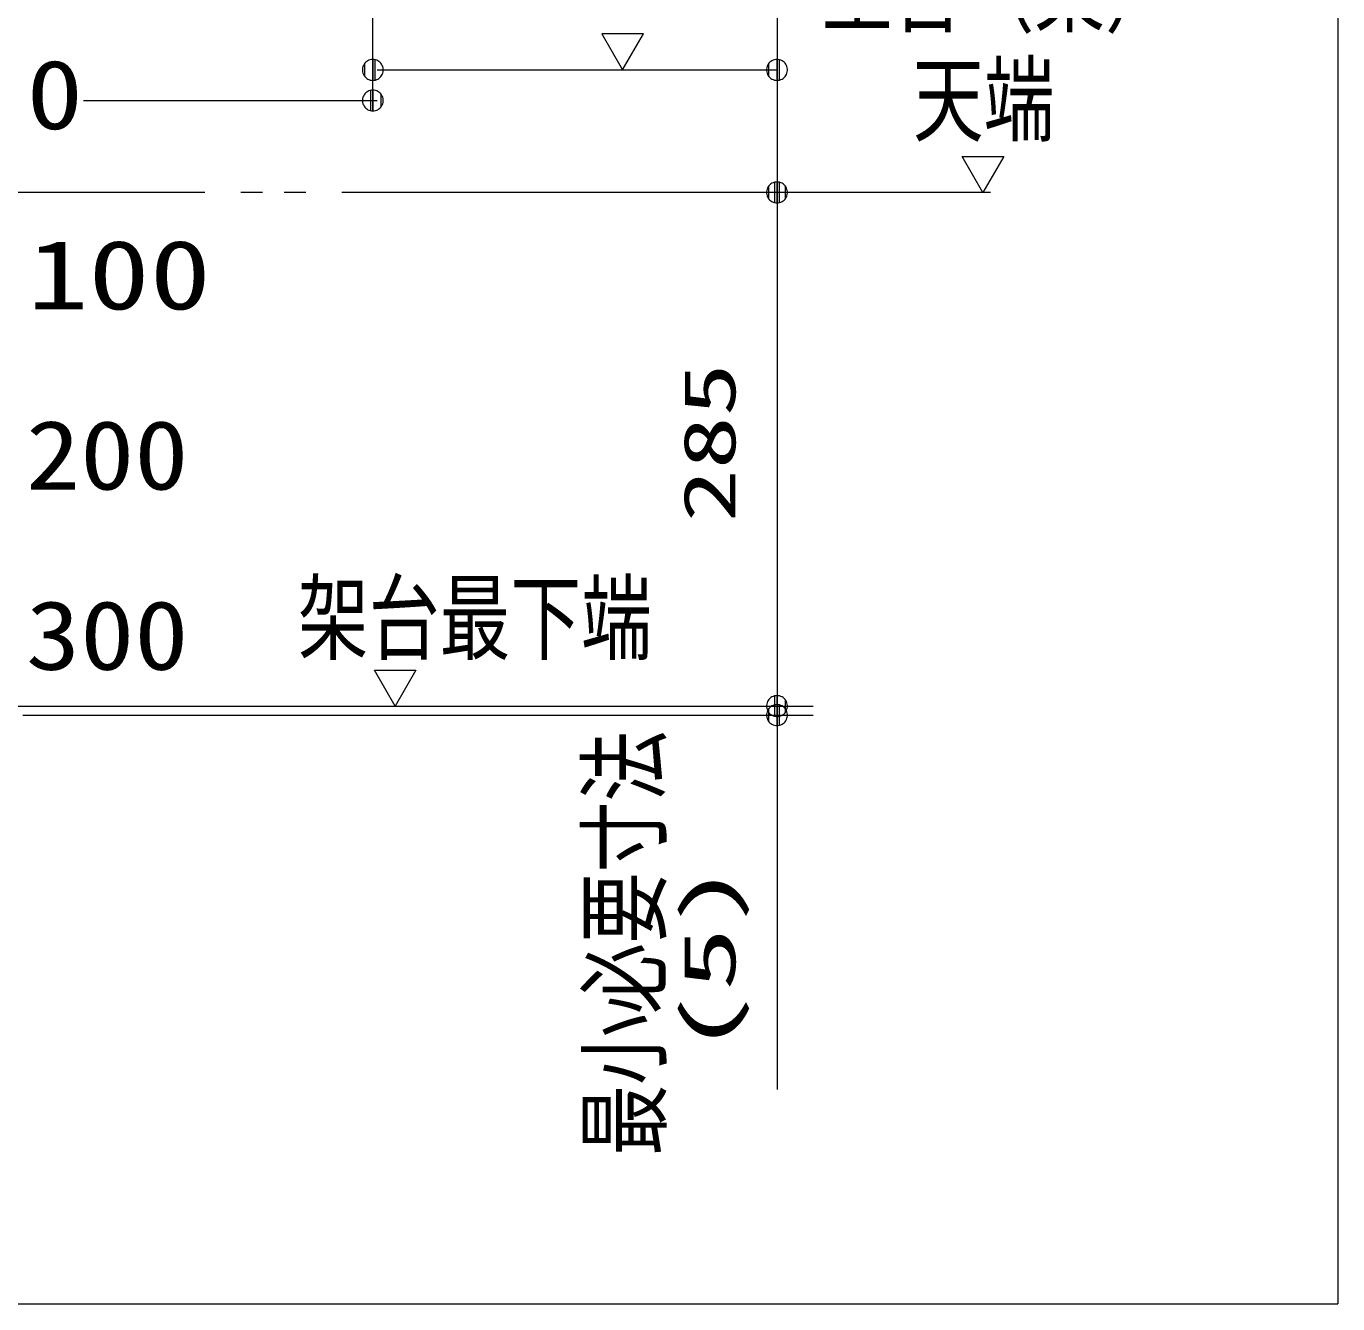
# Model space of a CAD drawing. Units: millimetres on the paper. Extents: x -305 to 305, y -152 to 152.
# Drawn here: x -48.87 to -12.48, y -59.65 to -24.2 of the extents above; entities that cross this region are included whole.
import ezdxf
from ezdxf.enums import TextEntityAlignment as Align

# ---------------------------------------------------------------- set-up
doc = ezdxf.new("R2010")
doc.units = ezdxf.units.MM
doc.linetypes.add('LONG_CHAIN', pattern=[21, 18, -1, 1, -1])
doc.linetypes.add('LONG_DOUBLE_CHAIN', pattern=[21.8, 18, -1, 0.6, -0.6, 0.6, -1])
doc.layers.add('0-0_PV', color=7, linetype='Continuous', lineweight=9)
doc.layers.add('0-1_0', color=7, linetype='Continuous', lineweight=9)
doc.styles.add('ＭＳ ゴシック', font='')
doc.styles.get('ＭＳ ゴシック').set_extended_font_data('MS Gothic')

# ---------------------------------------------------------------- blocks, each defined once
blk = doc.blocks.new('_DOTSMALL')
at = {"layer": '0-1_0'}
for p, q in [((0.0746, 0.1), (-0.0746, 0.1)), ((0.1223, -0.0248), (-0.1223, -0.0248))]:
    blk.add_line(p, q, dxfattribs=at)
for points in [[(0.125, 0), (0.124, 0.0157), (0.1211, 0.0311), (0.1162, 0.046), (0.1095, 0.0602), (0.1011, 0.0735), (0.0911, 0.0856), (0.0797, 0.0963), (0.067, 0.1055), (0.0532, 0.1131), (0.0386, 0.1189), (0.0234, 0.1228), (0.0078, 0.1248), (-0.0078, 0.1248), (-0.0234, 0.1228), (-0.0386, 0.1189), (-0.0532, 0.1131), (-0.067, 0.1055), (-0.0797, 0.0963), (-0.0911, 0.0856), (-0.1011, 0.0735), (-0.1095, 0.0602), (-0.1162, 0.046), (-0.1211, 0.0311), (-0.124, 0.0157), (-0.125, 0), (0, 0)], [(-0.125, 0), (-0.124, -0.0157), (-0.1211, -0.0311), (-0.1162, -0.046), (-0.1095, -0.0602), (-0.1011, -0.0735), (-0.0911, -0.0856), (-0.0797, -0.0963), (-0.067, -0.1055), (-0.0532, -0.1131), (-0.0386, -0.1189), (-0.0234, -0.1228), (-0.0078, -0.1248), (0.0078, -0.1248), (0.0234, -0.1228), (0.0386, -0.1189), (0.0532, -0.1131), (0.067, -0.1055), (0.0797, -0.0963), (0.0911, -0.0856), (0.1011, -0.0735), (0.1095, -0.0602), (0.1162, -0.046), (0.1211, -0.0311), (0.124, -0.0157), (0.125, 0), (0, 0)]]:
    blk.add_lwpolyline(points, close=True, dxfattribs=at)

msp = doc.modelspace()

# ---------------------------------------------------------------- linework, layer by layer
at = {"layer": '0-0_PV'}
for p, q in [((-12.482, 105.355), (-12.482, -59.645)), ((-32.903, -24.413), (-32.326, -25.413)), ((-31.749, -24.413), (-32.903, -24.413)), ((-32.326, -25.413), (-31.749, -24.413)), ((-22.326, -28.813), (-22.903, -27.813)), ((-22.903, -27.813), (-21.749, -27.813)), ((-21.749, -27.813), (-22.326, -28.813)), ((-28.041, -28.813), (-28.041, -43.063)), ((-38.635, -43.063), (-39.213, -42.063)), ((-39.213, -42.063), (-38.058, -42.063)), ((-38.058, -42.063), (-38.635, -43.063)), ((-49.463, -43.063), (-27.041, -43.063)), ((-28.041, -43.063), (-28.041, -43.313)), ((-48.963, -43.313), (-27.041, -43.313)), ((-28.041, -43.313), (-28.041, -53.703)), ((-262.482, -59.645), (-12.482, -59.645))]:
    msp.add_line(p, q, dxfattribs=at)
at = {"layer": '0-0_PV', "linetype": 'LONG_CHAIN'}
for p, q in [((-39.134, -25.413), (-28.041, -25.413)), ((-47.279, -26.263), (-39.134, -26.263))]:
    msp.add_line(p, q, dxfattribs=at)
at = {"layer": '0-0_PV', "linetype": 'LONG_DOUBLE_CHAIN'}
msp.add_line((-22.113, -28.813), (-49.963, -28.813), dxfattribs=at)
at = {"layer": '0-1_0'}
for p, q in [((-28.041, 11.097), (-28.041, -25.413)), ((-28.041, -25.413), (-28.041, -28.813))]:
    msp.add_line(p, q, dxfattribs=at)
msp.add_lwpolyline([(-39.255, -26.263), (-39.255, -25.413), (-39.255, 4.6)], dxfattribs=at)

# ---------------------------------------------------------------- block references
at = {"layer": '0-0_PV', "xscale": 2.32, "yscale": 2.32}
for p, rotation in [((-28.041, -28.813), 90), ((-28.041, -43.063), 270), ((-28.041, -43.063), 270), ((-28.041, -43.313), 90)]:
    msp.add_blockref('_DOTSMALL', p, dxfattribs=dict(at, rotation=rotation))
at = {"layer": '0-1_0', "xscale": 2.32, "yscale": 2.32}
for p, rotation in [((-39.255, -25.413), 90), ((-28.041, -25.413), 90), ((-39.255, -26.263), 270), ((-28.041, -28.813), 270)]:
    msp.add_blockref('_DOTSMALL', p, dxfattribs=dict(at, rotation=rotation))

# ---------------------------------------------------------------- texts
at = {"layer": '0-0_PV', "style": 'ＭＳ ゴシック'}
for s, width, p in [('土台（梁）', 0.75, (-26.798, -24.739)), ('天端', 0.75, (-24.27, -27.766)), ('0', 1.2, (-48.863, -27.633)), ('100', 1.3, (-48.844, -32.633)), ('200', 1.15, (-48.879, -37.633)), ('架台最下端', 0.75, (-41.336, -42.151)), ('300', 1.15, (-48.879, -42.633))]:
    msp.add_text(s, height=1.921, dxfattribs=dict(at, width=width)).set_placement(p, align=Align.BOTTOM_LEFT)
for s, height, width, p in [('285', 1.443, 1.5, (-28.763, -37.966)), ('最小必要寸法', 1.921, 0.75, (-30.74, -55.537)), ('(5)', 1.444, 1.8, (-28.763, -52.733))]:
    msp.add_text(s, height=height, rotation=90, dxfattribs=dict(at, width=width)).set_placement(p, align=Align.BOTTOM_LEFT)

doc.saveas('drawing.dxf')
